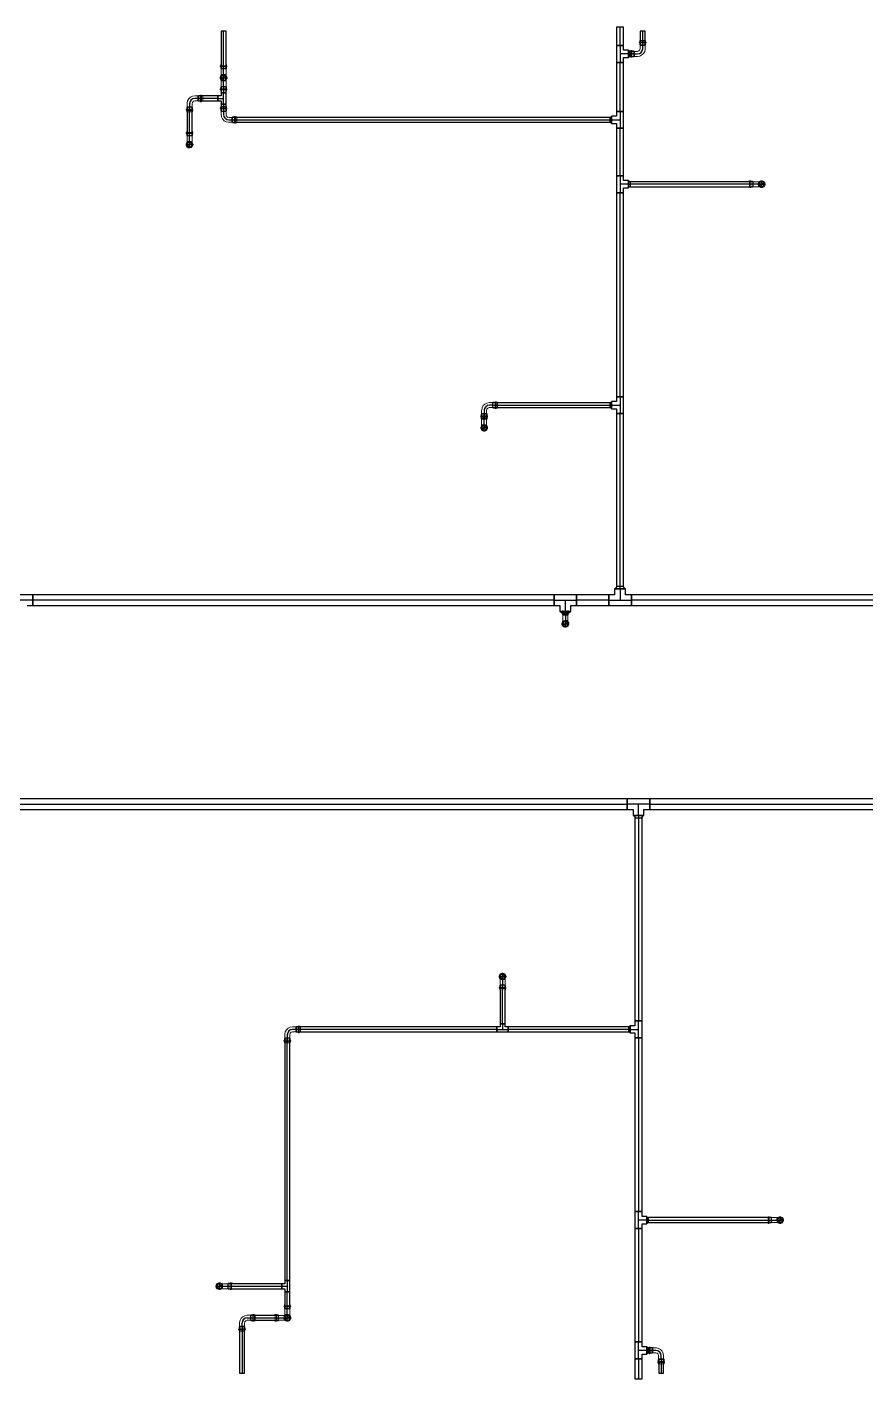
# Model space of a CAD drawing. Header units: inches. Extents: x -3326 to -5, y 8 to 1238.
# Drawn here: x -1682.6 to -1460.4, y 119.8 to 477.7 of the extents above; entities that cross this region are included whole.
import ezdxf

# ---------------------------------------------------------------- set-up
doc = ezdxf.new("R2010")
doc.units = ezdxf.units.IN
doc.header["$MEASUREMENT"] = 0
doc.layers.add('P-PIPE', color=3, linetype='Continuous', lineweight=9)
doc.layers.add('X - REF - FP', color=7, linetype='Continuous', true_color=0xb90000)

# ---------------------------------------------------------------- blocks, each defined once
blk = doc.blocks.new('Victaulic-VicPress316-Elbow 90-45deg Style P568_P571 - Standard-V1-THIRD LEVEL')
at = {"layer": 'P-PIPE'}
for p, q in [((-3.18, 0.77), (-3.52, 0.77)), ((-3.52, 0.77), (-3.52, -0.77)), ((-3.52, -0.77), (-3.52, 0.77)), ((-2.22, 0.66), (-3.52, 0.66)), ((-3.52, -0.66), (-3.52, 0.66)), ((-3.52, 0.66), (-3.52, -0.66)), ((-3.18, -0.77), (-3.18, 0.77)), ((-3.18, 0.77), (-3.18, -0.77)), ((-2.44, 0.77), (-2.89, 0.77)), ((-2.89, -0.77), (-2.89, 0.77)), ((-2.89, 0.77), (-2.89, -0.77)), ((-1.39, 0.66), (-2.33, 0.66)), ((-2.33, 0), (-2.33, 0.66)), ((-2.33, 0.66), (-2.33, 0)), ((-2.22, -0.66), (-2.22, 0.66)), ((-2.22, 0.66), (-2.22, -0.66)), ((-0.77, 3.52), (-0.77, 3.18)), ((0.77, 3.52), (-0.77, 3.52)), ((-0.77, 3.52), (0.77, 3.52)), ((-0.77, 3.18), (0.77, 3.18)), ((0.77, 3.18), (-0.77, 3.18)), ((-0.77, 2.89), (-0.77, 2.44)), ((-0.77, 2.89), (0.77, 2.89)), ((0.77, 2.89), (-0.77, 2.89)), ((-0.66, 3.52), (-0.66, 2.22)), ((-0.66, 3.52), (0.66, 3.52)), ((0.66, 3.52), (-0.66, 3.52)), ((-0.66, 2.33), (-0.66, 1.39)), ((0, 2.33), (-0.66, 2.33)), ((-0.66, 2.33), (0, 2.33)), ((-0.66, 2.22), (0.66, 2.22)), ((0.66, 2.22), (-0.66, 2.22)), ((0, 2.33), (0.66, 2.33)), ((0.66, 2.33), (0, 2.33)), ((0, 1.39), (0, 2.33)), ((0.66, 2.22), (0.66, 3.52)), ((0.66, 1.39), (0.66, 2.33)), ((0.77, 3.18), (0.77, 3.52)), ((0.77, 2.44), (0.77, 2.89)), ((-3.52, -0.66), (-2.22, -0.66)), ((-3.52, -0.77), (-3.18, -0.77)), ((-2.89, -0.77), (-2.44, -0.77)), ((-2.33, 0), (-2.33, -0.66)), ((-2.33, -0.66), (-2.33, 0)), ((-1.39, 0), (-2.33, 0)), ((-2.33, -0.66), (-1.39, -0.66))]:
    blk.add_line(p, q, dxfattribs=at)
at = {"layer": 'P-PIPE', "flags": 128}
for points in [[(-3.18, 0.77), (-3.11, 0.89), (-2.98, 0.9), (-2.89, 0.79), (-2.89, 0.77)], [(-3.18, 0.77), (-3.18, 0.67), (-3.18, 0.42), (-3.18, 0.07), (-3.18, -0.3), (-3.18, -0.6), (-3.18, -0.75), (-3.18, -0.77)], [(-3.18, -0.77), (-3.18, -0.67), (-3.18, -0.42), (-3.18, -0.07), (-3.18, 0.3), (-3.18, 0.6), (-3.18, 0.75), (-3.18, 0.77)], [(-2.89, -0.77), (-2.89, -0.67), (-2.89, -0.42), (-2.89, -0.07), (-2.89, 0.3), (-2.89, 0.6), (-2.89, 0.75), (-2.89, 0.77)], [(-2.89, 0.77), (-2.89, 0.67), (-2.89, 0.42), (-2.89, 0.07), (-2.89, -0.3), (-2.89, -0.6), (-2.89, -0.75), (-2.89, -0.77)], [(-2.44, 0.77), (-2.24, 0.68), (-2.22, 0.66)], [(-0.66, 1.39), (-0.75, 1.04), (-1, 0.77), (-1.35, 0.66), (-1.39, 0.66)], [(-1.39, -0.66), (-0.78, -0.56), (-0.23, -0.29), (0.22, 0.13), (0.53, 0.67), (0.65, 1.27), (0.66, 1.39)], [(-0.77, 2.89), (-0.89, 2.96), (-0.9, 3.1), (-0.79, 3.18), (-0.77, 3.18)], [(0.77, 3.18), (0.67, 3.18), (0.42, 3.18), (0.07, 3.18), (-0.3, 3.18), (-0.6, 3.18), (-0.75, 3.18), (-0.77, 3.18)], [(-0.77, 3.18), (-0.67, 3.18), (-0.42, 3.18), (-0.07, 3.18), (0.3, 3.18), (0.6, 3.18), (0.75, 3.18), (0.77, 3.18)], [(-0.77, 2.89), (-0.67, 2.89), (-0.42, 2.89), (-0.07, 2.89), (0.3, 2.89), (0.6, 2.89), (0.75, 2.89), (0.77, 2.89)], [(0.77, 2.89), (0.67, 2.89), (0.42, 2.89), (0.07, 2.89), (-0.3, 2.89), (-0.6, 2.89), (-0.75, 2.89), (-0.77, 2.89)], [(-0.66, 2.22), (-0.77, 2.41), (-0.77, 2.44)], [(0.77, 2.44), (0.68, 2.24), (0.66, 2.22)], [(0.77, 3.18), (0.89, 3.11), (0.9, 2.98), (0.79, 2.89), (0.77, 2.89)], [(-2.89, -0.77), (-2.96, -0.89), (-3.1, -0.9), (-3.18, -0.79), (-3.18, -0.77)], [(-2.22, -0.66), (-2.41, -0.77), (-2.44, -0.77)]]:
    blk.add_lwpolyline(points, dxfattribs=at)
at = {"layer": 'P-PIPE'}
blk.add_arc((-1.39, 1.39), 1.39, 270, 0, dxfattribs=at)
blk = doc.blocks.new('Victaulic-VicPress316-Elbow 90-45deg Style P568_P571 - Standard-523083-THIRD LEVEL')
at = {"layer": 'P-PIPE'}
for p, q in [((-3178.39, 1232.42), (-3178.39, 1231.96)), ((-3178.39, 1231.67), (-3178.39, 1231.33)), ((-3178.28, 1233.46), (-3178.28, 1232.52)), ((-3178.28, 1232.63), (-3178.28, 1231.33)), ((-3178.28, 1232.52), (-3177.63, 1232.52)), ((-3177.63, 1232.52), (-3178.28, 1232.52)), ((-3177.63, 1234.85), (-3177.63, 1234.85)), ((-3177.63, 1233.46), (-3177.63, 1234.85)), ((-3177.63, 1233.46), (-3177.63, 1232.52)), ((-3177.63, 1232.63), (-3177.63, 1232.63)), ((-3177.63, 1232.63), (-3177.63, 1232.63)), ((-3177.63, 1232.52), (-3176.97, 1232.52)), ((-3176.97, 1232.52), (-3177.63, 1232.52)), ((-3177.63, 1231.96), (-3177.63, 1231.96)), ((-3177.63, 1231.96), (-3177.63, 1231.96)), ((-3177.63, 1231.67), (-3177.63, 1231.67)), ((-3177.63, 1231.67), (-3177.63, 1231.67)), ((-3177.63, 1231.33), (-3177.63, 1231.33)), ((-3177.63, 1231.33), (-3177.63, 1231.33)), ((-3177.63, 1231.33), (-3177.63, 1231.33)), ((-3177.63, 1231.33), (-3177.63, 1231.33)), ((-3176.97, 1232.52), (-3176.97, 1233.46)), ((-3176.97, 1231.33), (-3176.97, 1232.63)), ((-3176.86, 1231.96), (-3176.86, 1232.42)), ((-3176.86, 1231.33), (-3176.86, 1231.67))]:
    blk.add_line(p, q, dxfattribs=at)
at = {"layer": 'P-PIPE', "flags": 128}
for points in [[(-3177.63, 1235.77), (-3178.02, 1235.67), (-3178.34, 1235.42), (-3178.52, 1235.05), (-3178.51, 1234.64), (-3178.32, 1234.27), (-3178, 1234.02), (-3177.63, 1233.94)], [(-3177.63, 1235.62), (-3177.99, 1235.53), (-3178.27, 1235.28), (-3178.39, 1234.92), (-3178.33, 1234.55), (-3178.1, 1234.25), (-3177.76, 1234.1), (-3177.63, 1234.09)], [(-3177.63, 1233.94), (-3177.23, 1234.04), (-3176.91, 1234.29), (-3176.73, 1234.66), (-3176.74, 1235.07), (-3176.93, 1235.44), (-3177.25, 1235.69), (-3177.63, 1235.77)], [(-3177.63, 1234.09), (-3177.26, 1234.18), (-3176.98, 1234.43), (-3176.86, 1234.79), (-3176.92, 1235.16), (-3177.15, 1235.46), (-3177.49, 1235.61), (-3177.63, 1235.62)], [(-3178.39, 1231.67), (-3178.51, 1231.74), (-3178.52, 1231.88), (-3178.41, 1231.96), (-3178.39, 1231.96)], [(-3178.39, 1232.42), (-3178.3, 1232.62), (-3178.28, 1232.63)], [(-3178.39, 1231.96), (-3178.3, 1231.96), (-3178.05, 1231.96), (-3177.69, 1231.96), (-3177.63, 1231.96)], [(-3177.63, 1231.96), (-3177.99, 1231.96), (-3178.27, 1231.96), (-3178.39, 1231.96), (-3178.39, 1231.96)], [(-3178.39, 1231.67), (-3178.3, 1231.67), (-3178.05, 1231.67), (-3177.69, 1231.67), (-3177.63, 1231.67)], [(-3177.63, 1231.67), (-3177.99, 1231.67), (-3178.27, 1231.67), (-3178.39, 1231.67), (-3178.39, 1231.67)], [(-3178.28, 1234.85), (-3178.28, 1234.76), (-3178.28, 1234.5), (-3178.28, 1234.09), (-3178.28, 1233.61), (-3178.28, 1233.46)], [(-3176.86, 1231.96), (-3176.95, 1231.96), (-3177.2, 1231.96), (-3177.56, 1231.96), (-3177.63, 1231.96)], [(-3177.63, 1231.96), (-3177.26, 1231.96), (-3176.98, 1231.96), (-3176.86, 1231.96), (-3176.86, 1231.96)], [(-3176.86, 1231.67), (-3176.95, 1231.67), (-3177.2, 1231.67), (-3177.56, 1231.67), (-3177.63, 1231.67)], [(-3177.63, 1231.67), (-3177.26, 1231.67), (-3176.98, 1231.67), (-3176.86, 1231.67), (-3176.86, 1231.67)], [(-3176.97, 1233.46), (-3176.97, 1233.96), (-3176.97, 1234.39), (-3176.97, 1234.7), (-3176.97, 1234.85), (-3176.97, 1234.85)], [(-3176.97, 1232.63), (-3176.86, 1232.44), (-3176.86, 1232.42)], [(-3176.86, 1231.96), (-3176.74, 1231.9), (-3176.73, 1231.76), (-3176.84, 1231.67), (-3176.86, 1231.67)]]:
    blk.add_lwpolyline(points, dxfattribs=at)
at = {"layer": 'P-PIPE'}
for radius, start, end in [(0.766, 90, 270), (0.766, 90, 270), (0.766, 90, 270), (0.658, 90, 270), (0.657, 90, 270), (0.658, 90, 180), (0.767, 270, 90), (0.767, 270, 90), (0.767, 270, 90), (0.658, 270, 90), (0.658, 270, 90), (0.658, 0, 90), (0.658, 180, 270), (0.658, 270, 0)]:
    blk.add_arc((-3177.63, 1234.85), radius, start, end, dxfattribs=at)
blk = doc.blocks.new('Victaulic-VicPress316-Elbow 90-45deg Style P568_P571 - Standard-V2-THIRD LEVEL')
at = {"layer": 'P-PIPE'}
for p, q in [((-3203.7, 731.1), (-3203.7, 730.16)), ((-3203.7, 730.27), (-3203.7, 728.97)), ((-3203.05, 732.49), (-3203.05, 732.49)), ((-3203.05, 732.49), (-3203.05, 731.1)), ((-3203.05, 731.1), (-3203.05, 730.16)), ((-3203.05, 730.27), (-3203.05, 730.27)), ((-3203.05, 730.27), (-3203.05, 730.27)), ((-3202.39, 730.16), (-3202.39, 731.1)), ((-3202.39, 728.97), (-3202.39, 730.27)), ((-3203.81, 730.05), (-3203.81, 729.6)), ((-3203.81, 729.31), (-3203.81, 728.97)), ((-3203.05, 730.16), (-3203.7, 730.16)), ((-3203.7, 730.16), (-3203.05, 730.16)), ((-3202.39, 730.16), (-3203.05, 730.16)), ((-3203.05, 730.16), (-3202.39, 730.16)), ((-3203.05, 729.6), (-3203.05, 729.6)), ((-3203.05, 729.6), (-3203.05, 729.6)), ((-3203.05, 729.31), (-3203.05, 729.31)), ((-3203.05, 729.31), (-3203.05, 729.31)), ((-3203.05, 728.97), (-3203.05, 728.97)), ((-3203.05, 728.97), (-3203.05, 728.97)), ((-3203.05, 728.97), (-3203.05, 728.97)), ((-3203.05, 728.97), (-3203.05, 728.97)), ((-3202.28, 729.6), (-3202.28, 730.05)), ((-3202.28, 728.97), (-3202.28, 729.31))]:
    blk.add_line(p, q, dxfattribs=at)
at = {"layer": 'P-PIPE', "flags": 128}
for points in [[(-3203.05, 733.4), (-3203.45, 733.31), (-3203.76, 733.05), (-3203.94, 732.68), (-3203.93, 732.27), (-3203.75, 731.91), (-3203.42, 731.66), (-3203.05, 731.58)], [(-3203.05, 733.26), (-3203.41, 733.16), (-3203.69, 732.91), (-3203.81, 732.56), (-3203.75, 732.19), (-3203.52, 731.89), (-3203.18, 731.74), (-3203.05, 731.72)], [(-3203.81, 730.05), (-3203.72, 730.25), (-3203.7, 730.27)], [(-3203.7, 732.49), (-3203.7, 732.4), (-3203.7, 732.13), (-3203.7, 731.73), (-3203.7, 731.24), (-3203.7, 731.1)], [(-3203.05, 731.58), (-3202.65, 731.67), (-3202.33, 731.93), (-3202.15, 732.3), (-3202.16, 732.71), (-3202.35, 733.07), (-3202.67, 733.32), (-3203.05, 733.4)], [(-3203.05, 731.72), (-3202.68, 731.82), (-3202.41, 732.07), (-3202.28, 732.42), (-3202.34, 732.79), (-3202.57, 733.09), (-3202.91, 733.24), (-3203.05, 733.26)], [(-3202.39, 731.1), (-3202.39, 731.6), (-3202.39, 732.03), (-3202.39, 732.34), (-3202.39, 732.48), (-3202.39, 732.49)], [(-3202.39, 730.27), (-3202.28, 730.08), (-3202.28, 730.05)], [(-3203.81, 729.31), (-3203.93, 729.38), (-3203.94, 729.51), (-3203.83, 729.6), (-3203.81, 729.6)], [(-3203.81, 729.6), (-3203.72, 729.6), (-3203.47, 729.6), (-3203.11, 729.6), (-3203.05, 729.6)], [(-3203.05, 729.6), (-3203.41, 729.6), (-3203.69, 729.6), (-3203.81, 729.6), (-3203.81, 729.6)], [(-3203.81, 729.31), (-3203.72, 729.31), (-3203.47, 729.31), (-3203.11, 729.31), (-3203.05, 729.31)], [(-3203.05, 729.31), (-3203.41, 729.31), (-3203.69, 729.31), (-3203.81, 729.31), (-3203.81, 729.31)], [(-3202.28, 729.6), (-3202.37, 729.6), (-3202.62, 729.6), (-3202.98, 729.6), (-3203.05, 729.6)], [(-3203.05, 729.6), (-3202.68, 729.6), (-3202.41, 729.6), (-3202.28, 729.6), (-3202.28, 729.6)], [(-3202.28, 729.31), (-3202.37, 729.31), (-3202.62, 729.31), (-3202.98, 729.31), (-3203.05, 729.31)], [(-3203.05, 729.31), (-3202.68, 729.31), (-3202.41, 729.31), (-3202.28, 729.31), (-3202.28, 729.31)], [(-3202.28, 729.6), (-3202.16, 729.53), (-3202.15, 729.39), (-3202.26, 729.31), (-3202.28, 729.31)]]:
    blk.add_lwpolyline(points, dxfattribs=at)
at = {"layer": 'P-PIPE'}
for radius, start, end in [(0.767, 90, 270), (0.767, 90, 270), (0.767, 90, 270), (0.658, 90, 270), (0.658, 90, 270), (0.658, 90, 180), (0.658, 180, 270), (0.766, 270, 90), (0.766, 270, 90), (0.766, 270, 90), (0.658, 270, 90), (0.657, 270, 90), (0.658, 0, 90), (0.658, 270, 0)]:
    blk.add_arc((-3203.05, 732.49), radius, start, end, dxfattribs=at)
blk = doc.blocks.new('Victaulic-VicPress316-Elbow 90-45deg Style P568_P571 - Standard-V11-THIRD LEVEL')
at = {"layer": 'P-PIPE'}
for p, q in [((-3.18, 0.77), (-3.52, 0.77)), ((-3.52, 0.77), (-3.52, -0.77)), ((-3.52, -0.77), (-3.52, 0.77)), ((-2.22, 0.66), (-3.52, 0.66)), ((-3.52, -0.66), (-3.52, 0.66)), ((-3.52, 0.66), (-3.52, -0.66)), ((-3.18, -0.77), (-3.18, 0.77)), ((-3.18, 0.77), (-3.18, -0.77)), ((-2.44, 0.77), (-2.89, 0.77)), ((-2.89, -0.77), (-2.89, 0.77)), ((-2.89, 0.77), (-2.89, -0.77)), ((-1.39, 0.66), (-2.33, 0.66)), ((-2.33, 0), (-2.33, 0.66)), ((-2.33, 0.66), (-2.33, 0)), ((-2.33, 0), (-2.33, -0.66)), ((-2.33, -0.66), (-2.33, 0)), ((-1.39, 0), (-2.33, 0)), ((-2.22, -0.66), (-2.22, 0.66)), ((-2.22, 0.66), (-2.22, -0.66)), ((-3.52, -0.66), (-2.22, -0.66)), ((-3.52, -0.77), (-3.18, -0.77)), ((-2.89, -0.77), (-2.44, -0.77)), ((-2.33, -0.66), (-1.39, -0.66)), ((-0.77, -2.44), (-0.77, -2.89)), ((0.77, -2.89), (-0.77, -2.89)), ((-0.77, -2.89), (0.77, -2.89)), ((-0.77, -3.18), (-0.77, -3.52)), ((0.77, -3.18), (-0.77, -3.18)), ((-0.77, -3.18), (0.77, -3.18)), ((-0.77, -3.52), (0.77, -3.52)), ((0.77, -3.52), (-0.77, -3.52)), ((-0.66, -1.39), (-0.66, -2.33)), ((-0.66, -2.22), (-0.66, -3.52)), ((0.66, -2.22), (-0.66, -2.22)), ((-0.66, -2.22), (0.66, -2.22)), ((0, -2.33), (-0.66, -2.33)), ((-0.66, -2.33), (0, -2.33)), ((0.66, -3.52), (-0.66, -3.52)), ((-0.66, -3.52), (0.66, -3.52)), ((0, -1.39), (0, -2.33)), ((0, -2.33), (0.66, -2.33)), ((0.66, -2.33), (0, -2.33)), ((0.66, -2.33), (0.66, -1.39)), ((0.66, -3.52), (0.66, -2.22)), ((0.77, -2.89), (0.77, -2.44)), ((0.77, -3.52), (0.77, -3.18))]:
    blk.add_line(p, q, dxfattribs=at)
at = {"layer": 'P-PIPE', "flags": 128}
for points in [[(-3.18, 0.77), (-3.11, 0.89), (-2.98, 0.9), (-2.89, 0.79), (-2.89, 0.77)], [(-3.18, 0.77), (-3.18, 0.67), (-3.18, 0.42), (-3.18, 0.07), (-3.18, -0.3), (-3.18, -0.6), (-3.18, -0.75), (-3.18, -0.77)], [(-3.18, -0.77), (-3.18, -0.67), (-3.18, -0.42), (-3.18, -0.07), (-3.18, 0.3), (-3.18, 0.6), (-3.18, 0.75), (-3.18, 0.77)], [(-2.89, -0.77), (-2.89, -0.67), (-2.89, -0.42), (-2.89, -0.07), (-2.89, 0.3), (-2.89, 0.6), (-2.89, 0.75), (-2.89, 0.77)], [(-2.89, 0.77), (-2.89, 0.67), (-2.89, 0.42), (-2.89, 0.07), (-2.89, -0.3), (-2.89, -0.6), (-2.89, -0.75), (-2.89, -0.77)], [(-2.44, 0.77), (-2.24, 0.68), (-2.22, 0.66)], [(0.66, -1.39), (0.56, -0.78), (0.29, -0.23), (-0.13, 0.22), (-0.67, 0.53), (-1.27, 0.65), (-1.39, 0.66)], [(-2.89, -0.77), (-2.96, -0.89), (-3.1, -0.9), (-3.18, -0.79), (-3.18, -0.77)], [(-2.22, -0.66), (-2.41, -0.77), (-2.44, -0.77)], [(-1.39, -0.66), (-1.04, -0.75), (-0.77, -1), (-0.66, -1.35), (-0.66, -1.39)], [(-0.77, -3.18), (-0.89, -3.11), (-0.9, -2.98), (-0.79, -2.89), (-0.77, -2.89)], [(-0.77, -2.44), (-0.68, -2.24), (-0.66, -2.22)], [(0.77, -2.89), (0.67, -2.89), (0.42, -2.89), (0.07, -2.89), (-0.3, -2.89), (-0.6, -2.89), (-0.75, -2.89), (-0.77, -2.89)], [(-0.77, -2.89), (-0.67, -2.89), (-0.42, -2.89), (-0.07, -2.89), (0.3, -2.89), (0.6, -2.89), (0.75, -2.89), (0.77, -2.89)], [(-0.77, -3.18), (-0.67, -3.18), (-0.42, -3.18), (-0.07, -3.18), (0.3, -3.18), (0.6, -3.18), (0.75, -3.18), (0.77, -3.18)], [(0.77, -3.18), (0.67, -3.18), (0.42, -3.18), (0.07, -3.18), (-0.3, -3.18), (-0.6, -3.18), (-0.75, -3.18), (-0.77, -3.18)], [(0.66, -2.22), (0.77, -2.41), (0.77, -2.44)], [(0.77, -2.89), (0.89, -2.96), (0.9, -3.1), (0.79, -3.18), (0.77, -3.18)]]:
    blk.add_lwpolyline(points, dxfattribs=at)
at = {"layer": 'P-PIPE'}
blk.add_arc((-1.39, -1.39), 1.39, 360, 90, dxfattribs=at)
blk = doc.blocks.new('Victaulic-VicPress316-Elbow 90-45deg Style P568_P571 - Standard-V12-THIRD LEVEL')
at = {"layer": 'P-PIPE'}
for p, q in [((-1168.81, 136.76), (-1169.14, 136.76)), ((-1167.85, 136.65), (-1169.14, 136.65)), ((-1168.06, 136.76), (-1168.52, 136.76)), ((-1167.02, 136.65), (-1167.95, 136.65)), ((-1167.95, 136), (-1167.95, 136.65)), ((-1167.95, 136.65), (-1167.95, 136)), ((-1169.14, 136), (-1169.14, 136)), ((-1169.14, 136), (-1169.14, 136)), ((-1169.14, 136), (-1169.14, 136)), ((-1169.14, 136), (-1169.14, 136)), ((-1169.14, 135.34), (-1167.85, 135.34)), ((-1169.14, 135.23), (-1168.81, 135.23)), ((-1168.81, 136), (-1168.81, 136)), ((-1168.81, 136), (-1168.81, 136)), ((-1168.52, 136), (-1168.52, 136)), ((-1168.52, 136), (-1168.52, 136)), ((-1168.52, 135.23), (-1168.06, 135.23)), ((-1167.95, 135.34), (-1167.95, 136)), ((-1167.95, 136), (-1167.95, 135.34)), ((-1167.02, 136), (-1167.95, 136)), ((-1167.95, 135.34), (-1167.02, 135.34)), ((-1167.85, 136), (-1167.85, 136)), ((-1167.85, 136), (-1167.85, 136)), ((-1167.02, 136), (-1165.62, 136)), ((-1165.62, 136), (-1165.62, 136))]:
    blk.add_line(p, q, dxfattribs=at)
at = {"layer": 'P-PIPE', "flags": 128}
for points in [[(-1168.81, 136.76), (-1168.74, 136.88), (-1168.6, 136.89), (-1168.52, 136.78), (-1168.52, 136.76)], [(-1168.81, 136.76), (-1168.81, 136.67), (-1168.81, 136.42), (-1168.81, 136.06), (-1168.81, 136)], [(-1168.81, 136), (-1168.81, 136.36), (-1168.81, 136.64), (-1168.81, 136.76), (-1168.81, 136.76)], [(-1168.52, 136.76), (-1168.52, 136.67), (-1168.52, 136.42), (-1168.52, 136.06), (-1168.52, 136)], [(-1168.52, 136), (-1168.52, 136.36), (-1168.52, 136.64), (-1168.52, 136.76), (-1168.52, 136.76)], [(-1168.06, 136.76), (-1167.86, 136.67), (-1167.85, 136.65)], [(-1165.62, 136.65), (-1165.72, 136.65), (-1165.98, 136.65), (-1166.39, 136.65), (-1166.87, 136.65), (-1167.02, 136.65)], [(-1164.71, 136), (-1164.81, 136.39), (-1165.06, 136.71), (-1165.43, 136.89), (-1165.84, 136.88), (-1166.21, 136.69), (-1166.46, 136.37), (-1166.54, 136)], [(-1164.86, 136), (-1164.95, 136.36), (-1165.2, 136.64), (-1165.56, 136.76), (-1165.93, 136.7), (-1166.23, 136.47), (-1166.38, 136.13), (-1166.39, 136)], [(-1168.81, 135.23), (-1168.81, 135.32), (-1168.81, 135.57), (-1168.81, 135.93), (-1168.81, 136)], [(-1168.81, 136), (-1168.81, 135.63), (-1168.81, 135.35), (-1168.81, 135.23), (-1168.81, 135.23)], [(-1168.52, 135.23), (-1168.58, 135.11), (-1168.72, 135.1), (-1168.81, 135.21), (-1168.81, 135.23)], [(-1168.52, 135.23), (-1168.52, 135.32), (-1168.52, 135.57), (-1168.52, 135.93), (-1168.52, 136)], [(-1168.52, 136), (-1168.52, 135.63), (-1168.52, 135.35), (-1168.52, 135.23), (-1168.52, 135.23)], [(-1167.85, 135.34), (-1168.04, 135.23), (-1168.06, 135.23)], [(-1167.02, 135.34), (-1166.52, 135.34), (-1166.09, 135.34), (-1165.78, 135.34), (-1165.63, 135.34), (-1165.62, 135.34)], [(-1166.54, 136), (-1166.44, 135.6), (-1166.19, 135.28), (-1165.82, 135.1), (-1165.41, 135.11), (-1165.04, 135.3), (-1164.79, 135.62), (-1164.71, 136)], [(-1166.39, 136), (-1166.3, 135.63), (-1166.05, 135.35), (-1165.69, 135.23), (-1165.32, 135.29), (-1165.02, 135.52), (-1164.87, 135.86), (-1164.86, 136)]]:
    blk.add_lwpolyline(points, dxfattribs=at)
at = {"layer": 'P-PIPE'}
for radius, start, end in [(0.766, 0, 180), (0.766, 0, 180), (0.766, 0, 180), (0.657, 0, 180), (0.657, 0, 180), (0.658, 90, 180), (0.658, 0, 90), (0.766, 180, 0), (0.766, 180, 0), (0.766, 180, 0), (0.658, 180, 0), (0.658, 180, 0), (0.658, 180, 270), (0.658, 270, 0)]:
    blk.add_arc((-1165.62, 136), radius, start, end, dxfattribs=at)

msp = doc.modelspace()

# ---------------------------------------------------------------- linework, layer by layer
at = {"layer": 'X - REF - FP'}
for p, q in [((-1631.17, 476.64), (-1631.17, 466.64)), ((-1629.86, 476.64), (-1631.17, 476.64)), ((-1630.51, 466.64), (-1630.51, 476.64)), ((-1630.51, 466.64), (-1630.51, 476.64)), ((-1629.86, 466.64), (-1629.86, 476.64)), ((-1526.46, 477.75), (-1526.46, 472.88)), ((-1524.56, 477.75), (-1526.46, 477.75)), ((-1525.51, 472.88), (-1525.51, 477.75)), ((-1525.51, 472.88), (-1525.51, 477.75)), ((-1524.56, 472.88), (-1524.56, 477.75)), ((-1520.17, 476.64), (-1520.17, 472.97)), ((-1518.86, 476.64), (-1520.17, 476.64)), ((-1519.51, 472.97), (-1519.51, 476.64)), ((-1519.51, 472.97), (-1519.51, 476.64)), ((-1518.86, 472.97), (-1518.86, 476.64)), ((-1526.47, 472.88), (-1526.47, 468.39)), ((-1524.56, 472.88), (-1526.47, 472.88)), ((-1526.47, 472.88), (-1524.56, 472.88)), ((-1524.56, 472.88), (-1526.46, 472.88)), ((-1525.51, 472.88), (-1525.51, 468.39)), ((-1524.56, 471.59), (-1524.56, 472.88)), ((-1518.86, 472.97), (-1520.17, 472.97)), ((-1519.51, 472.03), (-1519.51, 474.16)), ((-1519.51, 472.03), (-1519.51, 472.97)), ((-1523.27, 470.64), (-1525.51, 470.64)), ((-1523.27, 471.59), (-1524.56, 471.59)), ((-1524.56, 468.39), (-1524.56, 469.68)), ((-1524.56, 469.68), (-1523.27, 469.68)), ((-1523.27, 471.59), (-1523.27, 469.68)), ((-1523.27, 469.68), (-1523.27, 471.59)), ((-1522.86, 471.2), (-1523.27, 471.45)), ((-1523.27, 470.64), (-1522.86, 470.64)), ((-1523.27, 469.82), (-1522.86, 470.07)), ((-1521.84, 471.29), (-1522.86, 471.29)), ((-1522.86, 471.29), (-1522.86, 469.98)), ((-1521.84, 470.64), (-1522.86, 470.64)), ((-1521.84, 470.64), (-1522.86, 470.64)), ((-1522.86, 469.98), (-1521.84, 469.98)), ((-1521.84, 471.29), (-1521.84, 469.98)), ((-1521.84, 470.64), (-1520.91, 470.64)), ((-1629.86, 466.64), (-1631.17, 466.64)), ((-1630.51, 465.7), (-1630.51, 467.83)), ((-1630.51, 465.7), (-1630.51, 466.64)), ((-1630.51, 464.31), (-1630.51, 465.7)), ((-1524.56, 468.39), (-1526.47, 468.39)), ((-1526.47, 468.39), (-1524.56, 468.39)), ((-1526.46, 468.39), (-1526.46, 455.43)), ((-1524.56, 468.39), (-1526.46, 468.39)), ((-1525.51, 455.43), (-1525.51, 468.39)), ((-1525.51, 455.43), (-1525.51, 468.39)), ((-1524.56, 455.43), (-1524.56, 468.39)), ((-1631.51, 464.31), (-1629.51, 464.31)), ((-1631.17, 461.98), (-1631.17, 460.35)), ((-1631.17, 461.98), (-1629.86, 461.98)), ((-1630.51, 463.31), (-1630.51, 465.31)), ((-1630.51, 462.91), (-1630.51, 464.31)), ((-1630.51, 461.98), (-1630.51, 462.91)), ((-1630.51, 461.98), (-1630.51, 460.35)), ((-1630.51, 461.98), (-1630.51, 460.35)), ((-1629.86, 460.35), (-1629.86, 461.98)), ((-1637.18, 458.85), (-1638.12, 458.85)), ((-1632.01, 459.51), (-1637.18, 459.51)), ((-1637.18, 459.51), (-1637.18, 458.19)), ((-1632.01, 458.85), (-1637.18, 458.85)), ((-1632.01, 458.85), (-1637.18, 458.85)), ((-1637.18, 458.19), (-1632.01, 458.19)), ((-1632.01, 459.51), (-1632.01, 458.19)), ((-1631.17, 459.51), (-1632.01, 459.51)), ((-1632.01, 458.19), (-1632.01, 459.51)), ((-1632.01, 459.51), (-1632.01, 458.19)), ((-1632.01, 458.85), (-1630.51, 458.85)), ((-1632.01, 458.19), (-1631.17, 458.19)), ((-1631.17, 460.35), (-1631.17, 459.51)), ((-1631.17, 460.35), (-1629.86, 460.35)), ((-1629.86, 460.35), (-1631.17, 460.35)), ((-1631.17, 460.35), (-1629.86, 460.35)), ((-1631.17, 458.19), (-1631.17, 457.36)), ((-1630.51, 457.36), (-1630.51, 460.35)), ((-1629.86, 457.36), (-1629.86, 460.35)), ((-1640.17, 456.52), (-1640.17, 448.97)), ((-1638.86, 456.52), (-1640.17, 456.52)), ((-1639.51, 457.46), (-1639.51, 456.52)), ((-1639.51, 457.46), (-1639.51, 455.33)), ((-1639.51, 448.97), (-1639.51, 456.52)), ((-1639.51, 448.97), (-1639.51, 456.52)), ((-1638.86, 448.97), (-1638.86, 456.52)), ((-1631.17, 457.36), (-1631.17, 455.51)), ((-1631.17, 457.36), (-1629.86, 457.36)), ((-1631.17, 457.36), (-1629.86, 457.36)), ((-1629.86, 457.36), (-1631.17, 457.36)), ((-1631.17, 455.51), (-1629.86, 455.51)), ((-1630.51, 457.36), (-1630.51, 455.51)), ((-1630.51, 457.36), (-1630.51, 455.51)), ((-1630.51, 455.51), (-1630.51, 454.58)), ((-1629.86, 455.51), (-1629.86, 457.36)), ((-1526.47, 455.43), (-1526.47, 454.13)), ((-1526.47, 455.43), (-1524.56, 455.43)), ((-1524.56, 455.43), (-1526.47, 455.43)), ((-1524.56, 455.43), (-1526.46, 455.43)), ((-1525.51, 455.43), (-1525.51, 450.94)), ((-1524.56, 450.94), (-1524.56, 455.43)), ((-1629.12, 453.18), (-1628.18, 453.18)), ((-1629.12, 453.18), (-1626.99, 453.18)), ((-1528.17, 453.84), (-1628.18, 453.84)), ((-1628.18, 452.52), (-1628.18, 453.84)), ((-1628.18, 453.18), (-1528.17, 453.18)), ((-1628.18, 453.18), (-1528.17, 453.18)), ((-1628.18, 452.52), (-1528.17, 452.52)), ((-1527.76, 453.99), (-1528.17, 453.74)), ((-1528.17, 452.52), (-1528.17, 453.84)), ((-1527.76, 453.18), (-1528.17, 453.18)), ((-1528.17, 452.62), (-1527.76, 452.37)), ((-1526.47, 454.13), (-1527.76, 454.13)), ((-1527.76, 454.13), (-1527.76, 452.23)), ((-1527.76, 452.23), (-1527.76, 454.13)), ((-1527.76, 453.18), (-1525.51, 453.18)), ((-1527.76, 452.23), (-1526.47, 452.23)), ((-1526.47, 452.23), (-1526.47, 450.94)), ((-1638.86, 448.97), (-1640.17, 448.97)), ((-1639.51, 448.03), (-1639.51, 450.16)), ((-1639.51, 448.03), (-1639.51, 448.97)), ((-1639.51, 446.64), (-1639.51, 448.03)), ((-1639.51, 445.64), (-1639.51, 447.64)), ((-1526.47, 450.94), (-1524.56, 450.94)), ((-1524.56, 450.94), (-1526.47, 450.94)), ((-1526.46, 450.94), (-1526.46, 438.38)), ((-1524.56, 450.94), (-1526.46, 450.94)), ((-1525.51, 438.38), (-1525.51, 450.94)), ((-1525.51, 438.38), (-1525.51, 450.94)), ((-1524.56, 438.38), (-1524.56, 450.94)), ((-1640.51, 446.64), (-1638.51, 446.64)), ((-1526.47, 438.38), (-1526.47, 433.89)), ((-1524.56, 438.38), (-1526.47, 438.38)), ((-1526.47, 438.38), (-1524.56, 438.38)), ((-1524.56, 438.38), (-1526.46, 438.38)), ((-1525.51, 438.38), (-1525.51, 433.89)), ((-1524.56, 437.09), (-1524.56, 438.38)), ((-1523.27, 437.09), (-1524.56, 437.09)), ((-1523.27, 437.09), (-1523.27, 435.18)), ((-1523.27, 435.18), (-1523.27, 437.09)), ((-1522.86, 436.7), (-1523.27, 436.95)), ((-1490.34, 436.79), (-1522.86, 436.79)), ((-1522.86, 436.79), (-1522.86, 435.48)), ((-1490.34, 436.79), (-1490.34, 435.48)), ((-1488.01, 435.14), (-1488.01, 437.14)), ((-1524.56, 433.89), (-1526.47, 433.89)), ((-1526.47, 433.89), (-1524.56, 433.89)), ((-1526.46, 433.89), (-1526.46, 379.88)), ((-1524.56, 433.89), (-1526.46, 433.89)), ((-1523.27, 436.14), (-1525.51, 436.14)), ((-1525.51, 379.88), (-1525.51, 433.89)), ((-1525.51, 379.88), (-1525.51, 433.89)), ((-1524.56, 433.89), (-1524.56, 435.18)), ((-1524.56, 435.18), (-1523.27, 435.18)), ((-1524.56, 379.88), (-1524.56, 433.89)), ((-1523.27, 436.14), (-1522.86, 436.14)), ((-1523.27, 435.32), (-1522.86, 435.57)), ((-1490.34, 436.14), (-1522.86, 436.14)), ((-1490.34, 436.14), (-1522.86, 436.14)), ((-1522.86, 435.48), (-1490.34, 435.48)), ((-1489.41, 436.14), (-1491.53, 436.14)), ((-1489.41, 436.14), (-1490.34, 436.14)), ((-1488.01, 436.14), (-1489.41, 436.14)), ((-1489.01, 436.14), (-1487.01, 436.14)), ((-1526.47, 379.88), (-1526.47, 378.59)), ((-1526.47, 379.88), (-1524.56, 379.88)), ((-1524.56, 379.88), (-1526.47, 379.88)), ((-1524.56, 379.88), (-1526.46, 379.88)), ((-1525.51, 379.88), (-1525.51, 375.39)), ((-1524.56, 375.39), (-1524.56, 379.88)), ((-1561.51, 376.24), (-1561.51, 375.31)), ((-1561.51, 376.24), (-1561.51, 374.12)), ((-1559.18, 377.64), (-1560.12, 377.64)), ((-1528.17, 378.29), (-1559.18, 378.29)), ((-1559.18, 376.98), (-1559.18, 378.29)), ((-1559.18, 377.64), (-1528.17, 377.64)), ((-1559.18, 377.64), (-1528.17, 377.64)), ((-1559.18, 376.98), (-1528.17, 376.98)), ((-1527.76, 378.45), (-1528.17, 378.2)), ((-1528.17, 376.98), (-1528.17, 378.29)), ((-1527.76, 377.64), (-1528.17, 377.64)), ((-1528.17, 377.07), (-1527.76, 376.82)), ((-1526.47, 378.59), (-1527.76, 378.59)), ((-1527.76, 378.59), (-1527.76, 376.68)), ((-1527.76, 376.68), (-1527.76, 378.59)), ((-1527.76, 377.64), (-1525.51, 377.64)), ((-1527.76, 376.68), (-1526.47, 376.68)), ((-1526.47, 376.68), (-1526.47, 375.39)), ((-1562.17, 375.31), (-1562.17, 373.97)), ((-1560.86, 375.31), (-1562.17, 375.31)), ((-1560.86, 373.97), (-1562.17, 373.97)), ((-1561.51, 373.97), (-1561.51, 375.31)), ((-1561.51, 373.97), (-1561.51, 375.31)), ((-1561.51, 373.03), (-1561.51, 375.16)), ((-1561.51, 373.03), (-1561.51, 373.97)), ((-1561.51, 371.64), (-1561.51, 373.03)), ((-1561.51, 370.64), (-1561.51, 372.64)), ((-1560.86, 373.97), (-1560.86, 375.31)), ((-1526.47, 375.39), (-1524.56, 375.39)), ((-1524.56, 375.39), (-1526.47, 375.39)), ((-1526.46, 375.39), (-1526.46, 329.65)), ((-1524.56, 375.39), (-1526.46, 375.39)), ((-1525.51, 329.65), (-1525.51, 375.39)), ((-1525.51, 329.65), (-1525.51, 375.39)), ((-1524.56, 329.65), (-1524.56, 375.39)), ((-1562.51, 371.64), (-1560.51, 371.64)), ((-1526.33, 329.65), (-1526.83, 328.99)), ((-1524.56, 329.65), (-1526.46, 329.65)), ((-1525.51, 328.99), (-1525.51, 329.65)), ((-1524.2, 328.99), (-1524.7, 329.65)), ((-1681.01, 327.44), (-1686.99, 327.44)), ((-1681.01, 326), (-1686.99, 326)), ((-1542.99, 327.44), (-1681.01, 327.44)), ((-1681.01, 327.44), (-1681.01, 324.56)), ((-1681.01, 324.56), (-1681.01, 327.44)), ((-1681.01, 327.44), (-1681.01, 324.56)), ((-1542.99, 326), (-1681.01, 326)), ((-1542.99, 326), (-1681.01, 326)), ((-1537.01, 327.44), (-1542.99, 327.44)), ((-1542.99, 324.56), (-1542.99, 327.44)), ((-1542.99, 327.44), (-1542.99, 324.56)), ((-1542.99, 327.44), (-1542.99, 324.56)), ((-1542.99, 326), (-1537.01, 326)), ((-1540, 323.01), (-1540, 326)), ((-1537.01, 324.56), (-1537.01, 327.44)), ((-1537.01, 327.44), (-1537.01, 324.56)), ((-1528.51, 327.44), (-1537.01, 327.44)), ((-1537.01, 327.44), (-1537.01, 324.56)), ((-1528.51, 326), (-1537.01, 326)), ((-1528.51, 326), (-1537.01, 326)), ((-1528.51, 327.44), (-1528.51, 324.56)), ((-1526.95, 327.44), (-1528.51, 327.44)), ((-1528.51, 327.44), (-1528.51, 324.56)), ((-1528.51, 324.56), (-1528.51, 327.44)), ((-1528.51, 326), (-1522.52, 326)), ((-1526.95, 328.99), (-1526.95, 327.44)), ((-1526.95, 328.99), (-1524.08, 328.99)), ((-1524.08, 328.99), (-1526.95, 328.99)), ((-1525.51, 328.99), (-1525.51, 326)), ((-1524.08, 327.44), (-1524.08, 328.99)), ((-1522.52, 327.44), (-1524.08, 327.44)), ((-1522.52, 327.44), (-1522.52, 324.56)), ((-1522.52, 324.56), (-1522.52, 327.44)), ((-1396.62, 327.44), (-1522.52, 327.44)), ((-1522.52, 327.44), (-1522.52, 324.56)), ((-1396.62, 326), (-1522.52, 326)), ((-1396.62, 326), (-1522.52, 326)), ((-1682.56, 324.56), (-1681.01, 324.56)), ((-1681.01, 324.56), (-1542.99, 324.56)), ((-1542.99, 324.56), (-1541.44, 324.56)), ((-1541.44, 324.56), (-1541.44, 323.01)), ((-1541.44, 323.01), (-1538.56, 323.01)), ((-1538.56, 323.01), (-1541.44, 323.01)), ((-1541.31, 323.01), (-1540.56, 322.35)), ((-1540.66, 322.35), (-1540.66, 322.07)), ((-1539.34, 322.35), (-1540.66, 322.35)), ((-1540, 323.01), (-1540, 322.35)), ((-1540, 322.07), (-1540, 322.35)), ((-1540, 322.07), (-1540, 322.35)), ((-1539.44, 322.35), (-1538.69, 323.01)), ((-1539.34, 322.07), (-1539.34, 322.35)), ((-1538.56, 324.56), (-1537.01, 324.56)), ((-1538.56, 323.01), (-1538.56, 324.56)), ((-1537.01, 324.56), (-1528.51, 324.56)), ((-1528.51, 324.56), (-1522.52, 324.56)), ((-1522.52, 324.56), (-1396.62, 324.56)), ((-1541, 319.74), (-1539, 319.74)), ((-1539.34, 322.07), (-1540.66, 322.07)), ((-1540, 322.07), (-1540, 321.14)), ((-1540, 321.14), (-1540, 319.74)), ((-1540, 318.74), (-1540, 320.74)), ((-1523.62, 273.44), (-1844.63, 273.44)), ((-1517.63, 273.44), (-1523.62, 273.44)), ((-1523.62, 270.56), (-1523.62, 273.44)), ((-1523.62, 273.44), (-1523.62, 270.56)), ((-1523.62, 270.56), (-1523.62, 273.44)), ((-1517.63, 270.56), (-1517.63, 273.44)), ((-1517.63, 273.44), (-1517.63, 270.56)), ((-1402.62, 273.44), (-1517.63, 273.44)), ((-1517.63, 270.56), (-1517.63, 273.44)), ((-1844.63, 272), (-1523.62, 272)), ((-1844.63, 272), (-1523.62, 272)), ((-1844.63, 270.56), (-1523.62, 270.56)), ((-1517.63, 272), (-1523.62, 272)), ((-1523.62, 270.56), (-1522.06, 270.56)), ((-1522.06, 270.56), (-1522.06, 269.01)), ((-1519.19, 269.01), (-1522.06, 269.01)), ((-1522.06, 269.01), (-1519.19, 269.01)), ((-1521.94, 269.01), (-1521.44, 268.35)), ((-1520.62, 269.01), (-1520.62, 272)), ((-1520.62, 269.01), (-1520.62, 268.35)), ((-1519.81, 268.35), (-1519.31, 269.01)), ((-1519.19, 270.56), (-1517.63, 270.56)), ((-1519.19, 269.01), (-1519.19, 270.56)), ((-1517.63, 272), (-1402.62, 272)), ((-1517.63, 272), (-1402.62, 272)), ((-1517.63, 270.56), (-1402.62, 270.56)), ((-1521.58, 268.35), (-1521.58, 214.61)), ((-1521.58, 268.35), (-1519.67, 268.35)), ((-1520.62, 268.35), (-1520.62, 214.61)), ((-1520.62, 268.35), (-1520.62, 214.61)), ((-1519.67, 214.61), (-1519.67, 268.35)), ((-1557.62, 226.36), (-1555.62, 226.36)), ((-1556.62, 225.36), (-1556.62, 227.36)), ((-1556.62, 226.36), (-1556.62, 224.97)), ((-1557.28, 224.03), (-1557.28, 213.86)), ((-1555.97, 224.03), (-1557.28, 224.03)), ((-1556.62, 224.97), (-1556.62, 224.03)), ((-1556.62, 224.97), (-1556.62, 222.84)), ((-1556.62, 213.86), (-1556.62, 224.03)), ((-1556.62, 213.86), (-1556.62, 224.03)), ((-1555.97, 213.86), (-1555.97, 224.03)), ((-1611.3, 212.36), (-1612.23, 212.36)), ((-1558.12, 213.02), (-1611.3, 213.02)), ((-1611.3, 213.02), (-1611.3, 211.71)), ((-1558.12, 212.36), (-1611.3, 212.36)), ((-1558.12, 212.36), (-1611.3, 212.36)), ((-1611.3, 211.71), (-1558.12, 211.71)), ((-1558.12, 213.02), (-1558.12, 211.71)), ((-1557.28, 213.02), (-1558.12, 213.02)), ((-1558.12, 213.02), (-1558.12, 211.71)), ((-1558.12, 211.71), (-1558.12, 213.02)), ((-1558.12, 212.36), (-1555.13, 212.36)), ((-1558.12, 211.71), (-1555.13, 211.71)), ((-1555.97, 213.86), (-1557.28, 213.86)), ((-1557.28, 213.86), (-1557.28, 213.02)), ((-1557.28, 213.86), (-1555.97, 213.86)), ((-1555.97, 213.86), (-1557.28, 213.86)), ((-1556.62, 213.86), (-1556.62, 212.36)), ((-1555.97, 213.02), (-1555.97, 213.86)), ((-1555.13, 213.02), (-1555.97, 213.02)), ((-1555.13, 213.02), (-1555.13, 211.71)), ((-1555.13, 211.71), (-1555.13, 213.02)), ((-1523.28, 213.02), (-1555.13, 213.02)), ((-1555.13, 213.02), (-1555.13, 211.71)), ((-1523.28, 212.36), (-1555.13, 212.36)), ((-1523.28, 212.36), (-1555.13, 212.36)), ((-1555.13, 211.71), (-1523.28, 211.71)), ((-1522.87, 213.18), (-1523.28, 212.93)), ((-1523.28, 213.02), (-1523.28, 211.71)), ((-1522.87, 212.36), (-1523.28, 212.36)), ((-1523.28, 211.8), (-1522.87, 211.55)), ((-1521.58, 213.32), (-1522.87, 213.32)), ((-1522.87, 211.41), (-1522.87, 213.32)), ((-1522.87, 213.32), (-1522.87, 211.41)), ((-1522.87, 212.36), (-1520.62, 212.36)), ((-1522.87, 211.41), (-1521.58, 211.41)), ((-1521.58, 214.61), (-1521.58, 213.32)), ((-1521.58, 214.61), (-1519.67, 214.61)), ((-1519.67, 214.61), (-1521.58, 214.61)), ((-1521.58, 214.61), (-1519.67, 214.61)), ((-1521.58, 211.41), (-1521.58, 210.12)), ((-1520.62, 210.12), (-1520.62, 214.61)), ((-1519.67, 210.12), (-1519.67, 214.61)), ((-1614.28, 210.03), (-1614.28, 145.86)), ((-1612.97, 210.03), (-1614.28, 210.03)), ((-1613.63, 210.97), (-1613.63, 210.03)), ((-1613.63, 210.97), (-1613.63, 208.84)), ((-1613.63, 145.86), (-1613.63, 210.03)), ((-1613.63, 145.86), (-1613.63, 210.03)), ((-1612.97, 145.86), (-1612.97, 210.03)), ((-1521.58, 210.12), (-1521.58, 164.11)), ((-1521.58, 210.12), (-1519.67, 210.12)), ((-1521.58, 210.12), (-1519.67, 210.12)), ((-1519.67, 210.12), (-1521.58, 210.12)), ((-1520.62, 210.12), (-1520.62, 164.11)), ((-1520.62, 210.12), (-1520.62, 164.11)), ((-1519.67, 164.11), (-1519.67, 210.12)), ((-1521.58, 164.11), (-1521.58, 159.62)), ((-1519.67, 164.11), (-1521.58, 164.11)), ((-1521.58, 164.11), (-1519.67, 164.11)), ((-1521.58, 164.11), (-1519.67, 164.11)), ((-1520.62, 159.62), (-1520.62, 164.11)), ((-1518.38, 161.86), (-1520.62, 161.86)), ((-1519.67, 162.82), (-1519.67, 164.11)), ((-1518.38, 162.82), (-1519.67, 162.82)), ((-1518.38, 160.91), (-1518.38, 162.82)), ((-1518.38, 162.82), (-1518.38, 160.91)), ((-1517.97, 162.43), (-1518.38, 162.68)), ((-1518.38, 161.86), (-1517.97, 161.86)), ((-1518.38, 161.05), (-1517.97, 161.3)), ((-1485.45, 162.52), (-1517.97, 162.52)), ((-1517.97, 161.21), (-1517.97, 162.52)), ((-1517.97, 161.86), (-1485.45, 161.86)), ((-1517.97, 161.86), (-1485.45, 161.86)), ((-1517.97, 161.21), (-1485.45, 161.21)), ((-1485.45, 161.21), (-1485.45, 162.52)), ((-1485.45, 161.86), (-1484.52, 161.86)), ((-1484.52, 161.86), (-1483.12, 161.86)), ((-1484.12, 161.86), (-1482.12, 161.86)), ((-1483.12, 160.86), (-1483.12, 162.86)), ((-1519.67, 159.62), (-1521.58, 159.62)), ((-1521.58, 159.62), (-1519.67, 159.62)), ((-1521.58, 159.62), (-1521.58, 129.61)), ((-1521.58, 159.62), (-1519.67, 159.62)), ((-1520.62, 159.62), (-1520.62, 129.61)), ((-1520.62, 159.62), (-1520.62, 129.61)), ((-1519.67, 159.62), (-1519.67, 160.91)), ((-1519.67, 160.91), (-1518.38, 160.91)), ((-1519.67, 129.61), (-1519.67, 159.62)), ((-1632.62, 144.36), (-1630.62, 144.36)), ((-1631.62, 143.36), (-1631.62, 145.36)), ((-1631.62, 144.36), (-1630.23, 144.36)), ((-1630.23, 144.36), (-1629.3, 144.36)), ((-1630.23, 144.36), (-1628.1, 144.36)), ((-1615.12, 145.02), (-1629.3, 145.02)), ((-1629.3, 143.71), (-1629.3, 145.02)), ((-1629.3, 144.36), (-1615.12, 144.36)), ((-1629.3, 144.36), (-1615.12, 144.36)), ((-1629.3, 143.71), (-1615.12, 143.71)), ((-1615.12, 143.71), (-1615.12, 145.02)), ((-1614.28, 145.02), (-1615.12, 145.02)), ((-1615.12, 145.02), (-1615.12, 143.71)), ((-1615.12, 143.71), (-1615.12, 145.02)), ((-1615.12, 144.36), (-1613.63, 144.36)), ((-1615.12, 143.71), (-1614.28, 143.71)), ((-1612.97, 145.86), (-1614.28, 145.86)), ((-1614.28, 145.86), (-1614.28, 145.02)), ((-1614.28, 145.86), (-1612.97, 145.86)), ((-1612.97, 145.86), (-1614.28, 145.86)), ((-1614.28, 143.71), (-1614.28, 142.87)), ((-1613.63, 145.86), (-1613.63, 142.87)), ((-1612.97, 142.87), (-1612.97, 145.86)), ((-1614.28, 142.87), (-1612.97, 142.87)), ((-1612.97, 142.87), (-1614.28, 142.87)), ((-1614.28, 142.87), (-1614.28, 138.33)), ((-1612.97, 142.87), (-1614.28, 142.87)), ((-1613.63, 138.33), (-1613.63, 142.87)), ((-1613.63, 138.33), (-1613.63, 142.87)), ((-1612.97, 138.33), (-1612.97, 142.87)), ((-1615.95, 136.65), (-1623.3, 136.65)), ((-1623.3, 135.34), (-1623.3, 136.65)), ((-1615.95, 135.34), (-1615.95, 136.65)), ((-1612.97, 138.33), (-1614.28, 138.33)), ((-1613.63, 137.39), (-1613.63, 139.52)), ((-1613.63, 137.39), (-1613.63, 138.33)), ((-1613.63, 136), (-1613.63, 137.39)), ((-1613.63, 135), (-1613.63, 137)), ((-1626.28, 133.67), (-1626.28, 121.36)), ((-1626.28, 133.67), (-1624.97, 133.67)), ((-1625.63, 133.67), (-1625.63, 134.6)), ((-1625.63, 133.67), (-1625.63, 121.36)), ((-1625.63, 133.67), (-1625.63, 121.36)), ((-1624.97, 121.36), (-1624.97, 133.67)), ((-1624.23, 136), (-1623.3, 136)), ((-1624.23, 136), (-1622.11, 136)), ((-1623.3, 136), (-1615.95, 136)), ((-1623.3, 136), (-1615.95, 136)), ((-1623.3, 135.34), (-1615.95, 135.34)), ((-1615.95, 136), (-1615.02, 136)), ((-1615.02, 136), (-1613.63, 136)), ((-1614.62, 136), (-1612.62, 136)), ((-1521.58, 129.61), (-1521.58, 125.12)), ((-1519.67, 129.61), (-1521.58, 129.61)), ((-1521.58, 129.61), (-1519.67, 129.61)), ((-1521.58, 129.61), (-1519.67, 129.61)), ((-1520.62, 125.12), (-1520.62, 129.61)), ((-1519.67, 128.32), (-1519.67, 129.61)), ((-1518.38, 127.36), (-1520.62, 127.36)), ((-1518.38, 128.32), (-1519.67, 128.32)), ((-1519.67, 125.12), (-1519.67, 126.41)), ((-1519.67, 126.41), (-1518.38, 126.41)), ((-1518.38, 126.41), (-1518.38, 128.32)), ((-1518.38, 128.32), (-1518.38, 126.41)), ((-1517.97, 127.93), (-1518.38, 128.18)), ((-1518.38, 127.36), (-1517.97, 127.36)), ((-1518.38, 126.55), (-1517.97, 126.8)), ((-1516.02, 127.36), (-1518.14, 127.36)), ((-1516.95, 128.02), (-1517.97, 128.02)), ((-1517.97, 126.71), (-1517.97, 128.02)), ((-1517.97, 127.36), (-1516.95, 127.36)), ((-1517.97, 127.36), (-1516.95, 127.36)), ((-1517.97, 126.71), (-1516.95, 126.71)), ((-1516.95, 126.71), (-1516.95, 128.02)), ((-1516.02, 127.36), (-1516.95, 127.36)), ((-1514.63, 125.03), (-1514.63, 125.97)), ((-1521.58, 125.12), (-1521.58, 119.8)), ((-1521.58, 125.12), (-1519.67, 125.12)), ((-1519.67, 125.12), (-1521.58, 125.12)), ((-1521.58, 125.12), (-1519.67, 125.12)), ((-1520.62, 125.12), (-1520.62, 119.8)), ((-1520.62, 125.12), (-1520.62, 119.8)), ((-1519.67, 119.8), (-1519.67, 125.12)), ((-1515.28, 125.03), (-1515.28, 121.36)), ((-1515.28, 125.03), (-1513.97, 125.03)), ((-1514.63, 125.03), (-1514.63, 121.36)), ((-1514.63, 125.03), (-1514.63, 121.36)), ((-1513.97, 121.36), (-1513.97, 125.03)), ((-1626.28, 121.36), (-1624.97, 121.36)), ((-1521.58, 119.8), (-1519.67, 119.8)), ((-1515.28, 121.36), (-1513.97, 121.36))]:
    msp.add_line(p, q, dxfattribs=at)
for centre, radius, start, end in [((-1520.91, 472.03), 1.39, 270, 0), ((-1630.51, 464.31), 0.657, 0, 180), ((-1630.51, 464.31), 0.658, 180, 0), ((-1630.51, 463.98), 0.329, 90, 270), ((-1630.51, 464.64), 0.329, 270, 90), ((-1638.12, 457.46), 1.39, 90, 180), ((-1629.12, 454.58), 1.39, 180, 270), ((-1639.51, 446.64), 0.658, 0, 180), ((-1639.51, 446.64), 0.657, 180, 0), ((-1639.51, 446.31), 0.329, 90, 270), ((-1639.51, 446.96), 0.329, 270, 90), ((-1488.01, 436.14), 0.658, 0, 180), ((-1488.01, 436.46), 0.329, 270, 90), ((-1488.01, 436.14), 0.658, 180, 0), ((-1488.01, 435.81), 0.329, 90, 270), ((-1560.12, 376.24), 1.39, 90, 180), ((-1561.51, 371.64), 0.658, 0, 180), ((-1561.51, 371.96), 0.329, 270, 90), ((-1561.51, 371.64), 0.657, 180, 0), ((-1561.51, 371.31), 0.329, 90, 270), ((-1540, 319.74), 0.658, 0, 180), ((-1540, 319.74), 0.657, 180, 0), ((-1540, 319.41), 0.329, 90, 270), ((-1540, 320.07), 0.329, 270, 90), ((-1556.62, 226.36), 0.657, 0, 180), ((-1556.62, 226.36), 0.658, 180, 0), ((-1556.62, 226.04), 0.329, 90, 270), ((-1556.62, 226.69), 0.329, 270, 90), ((-1612.23, 210.97), 1.39, 90, 180), ((-1483.12, 161.86), 0.658, 0, 180), ((-1483.12, 161.86), 0.658, 180, 0), ((-1483.12, 161.54), 0.329, 90, 270), ((-1483.12, 162.19), 0.329, 270, 90), ((-1631.62, 144.36), 0.657, 0, 180), ((-1631.62, 144.36), 0.658, 180, 0), ((-1631.62, 144.04), 0.329, 90, 270), ((-1631.62, 144.69), 0.329, 270, 90), ((-1613.63, 136), 0.657, 0, 180), ((-1613.63, 136.32), 0.329, 270, 90), ((-1624.23, 134.6), 1.39, 90, 180), ((-1613.63, 136), 0.658, 180, 0), ((-1613.63, 135.67), 0.329, 90, 270), ((-1516.02, 125.97), 1.39, 0, 90)]:
    msp.add_arc(centre, radius, start, end, dxfattribs=at)

# ---------------------------------------------------------------- block references
for name, p in [('Victaulic-VicPress316-Elbow 90-45deg Style P568_P571 - Standard-V1-THIRD LEVEL', (-1519.51, 470.64)), ('Victaulic-VicPress316-Elbow 90-45deg Style P568_P571 - Standard-V2-THIRD LEVEL', (1646.42, -506.13)), ('Victaulic-VicPress316-Elbow 90-45deg Style P568_P571 - Standard-V12-THIRD LEVEL', (-448, 0))]:
    msp.add_blockref(name, p, dxfattribs=at)
for name, p, rotation in [('Victaulic-VicPress316-Elbow 90-45deg Style P568_P571 - Standard-V2-THIRD LEVEL', (-4833.56, 1196.8), 180), ('Victaulic-VicPress316-Elbow 90-45deg Style P568_P571 - Standard-V1-THIRD LEVEL', (-1639.51, 458.85), 180.0000022588727), ('Victaulic-VicPress316-Elbow 90-45deg Style P568_P571 - Standard-V1-THIRD LEVEL', (-1630.51, 453.18), 270), ('Victaulic-VicPress316-Elbow 90-45deg Style P568_P571 - Standard-V2-THIRD LEVEL', (-4842.56, 1179.13), 180), ('Victaulic-VicPress316-Elbow 90-45deg Style P568_P571 - Standard-V2-THIRD LEVEL', (-2220.5, -2766.91), 270), ('Victaulic-VicPress316-Elbow 90-45deg Style P568_P571 - Standard-V1-THIRD LEVEL', (-1561.51, 377.64), 180), ('Victaulic-VicPress316-Elbow 90-45deg Style P568_P571 - Standard-V2-THIRD LEVEL', (-4764.56, 1104.13), 180), ('Victaulic-VicPress316-Elbow 90-45deg Style P568_P571 - Standard-523083-THIRD LEVEL', (-4717.63, 1554.6), 180), ('Victaulic-VicPress316-Elbow 90-45deg Style P568_P571 - Standard-V1-THIRD LEVEL', (-1613.63, 212.36), 180), ('Victaulic-VicPress316-Elbow 90-45deg Style P568_P571 - Standard-523083-THIRD LEVEL', (-2717.98, -3015.76), 270), ('Victaulic-VicPress316-Elbow 90-45deg Style P568_P571 - Standard-V2-THIRD LEVEL', (-899.13, 3347.41), 90), ('Victaulic-VicPress316-Elbow 90-45deg Style P568_P571 - Standard-V11-THIRD LEVEL', (-1625.63, 136), 90), ('Victaulic-VicPress316-Elbow 90-45deg Style P568_P571 - Standard-V1-THIRD LEVEL', (-1514.63, 127.36), 90)]:
    msp.add_blockref(name, p, dxfattribs=dict(at, rotation=rotation))
at = {"layer": 'X - REF - FP', "extrusion": (0, 0, -1)}
msp.add_blockref('Victaulic-VicPress316-Elbow 90-45deg Style P568_P571 - Standard-523083-THIRD LEVEL', (4808.14, -770.55), dxfattribs=at)
at = {"layer": 'X - REF - FP', "extrusion": (0, 0, -1), "rotation": 180}
msp.add_blockref('Victaulic-VicPress316-Elbow 90-45deg Style P568_P571 - Standard-V2-THIRD LEVEL', (-1589.42, 868.49), dxfattribs=at)

doc.saveas('drawing.dxf')
